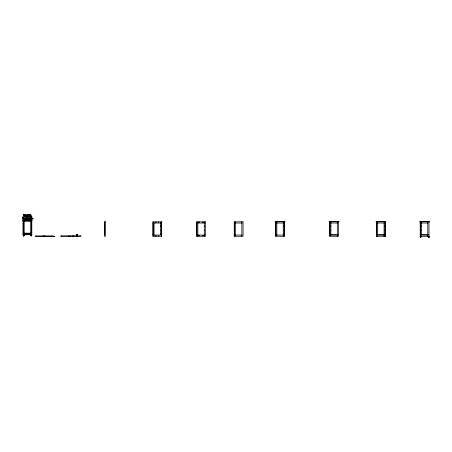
<?xml version="1.0" encoding="UTF-8"?>
<svg xmlns="http://www.w3.org/2000/svg" width="452" height="452" viewBox="0 0 452 452"><rect width="100%" height="100%" fill="white"/><g stroke="black" fill="none" stroke-linecap="round" stroke-linejoin="round"><path stroke-width="0.68" d="M23.911 234.95C23.289 234.458 23.498 235.893 23.984 234.978M23.86 235.43C24.38 235.057 22.894 234.413 23.866 235.356M30.222 218.474L30.448 217.836L30.674 218.474M31.482 235.43C31.894 234.13 29.939 235.972 31.533 234.95M31.487 235.356C31.832 234.481 30.561 236.125 31.425 235.311C30.99 234.628 31.617 234.904 30.968 235.622M77.179 234.938L76.574 234.899L77.185 234.899L77.026 235.921L77.134 235.023L76.682 235.023L77.094 235.26C76.902 234.763 76.67 235.486 77.151 235.023C75.258 235.537 78.303 234.543 76.512 234.927M77.128 235.3L77.128 235.3C76.896 235.023 76.755 235.051 77.032 235.193M420.857 236.645C420.371 236.232 421.111 237.684 420.496 236.707C419.857 236.899 421.801 236.492 420.236 236.588L420.174 221.83M428.897 236.633C428.338 236.046 428.677 237.356 428.728 237.385C428.174 235.916 428.869 237.159 428.988 236.577L428.999 221.83M428.869 237.057L428.349 237.142L428.338 236.701L428.869 236.701L428.869 237.057C429.231 236.232 427.841 236.893 428.875 236.611M23.843 234.95C22.775 235.532 24.34 234.469 23.86 235.283M23.329 218.367L31.052 218.339M30.42 215.593L30.589 215.124M31.465 235.108C31.295 234.961 30.99 234.989 31.482 235.283M76.942 235.057C76.315 234.814 77.004 235.741 76.733 235.272M420.829 236.921C420.027 237.893 420.213 235.995 420.835 236.995M428.349 237.21C428.242 237.503 429.417 235.927 428.4 236.938L428.304 236.577L428.869 236.91M428.343 236.91L428.807 236.599M420.716 237.594C419.88 236.656 421.151 236.43 420.727 237.272C420.823 238.283 420.603 235.718 420.303 237.068M23.346 235.616C24.577 235.56 22.837 234.678 23.77 234.978C24.001 235.526 23.651 234.283 23.363 235.419L23.363 235.023L23.843 235.215M23.442 235.837C23.459 236.204 23.566 234.012 23.843 235.69C23.063 233.136 23.86 237.628 23.47 235.424C23.713 235.791 23.724 234.746 23.832 235.351M31.465 235.215C31.29 234.927 31.086 234.78 31.442 235.452C31.29 235.899 30.561 234.882 31.482 235.074M76.654 235.334L76.75 235.209M420.829 236.712C420.32 237.486 420.202 236.43 420.716 237.492M420.705 236.645L420.253 236.588L420.835 236.628M428.75 236.639L428.88 236.984M31.369 235.108C31.454 235.096 30.855 234.774 31.454 235.351M77.043 235.068L77.111 235.407C76.959 233.989 76.648 237.232 76.783 235.057M420.795 236.916L420.326 236.712L420.32 237.289M428.841 236.938L428.728 236.616M23.843 235.074C23.724 235.221 23.826 234.65 23.334 235.283C23.854 233.831 23.679 237.119 23.724 235.639C23.397 234.554 23.476 235.046 23.826 235.277M31.295 235.153C31.504 233.831 30.589 237.266 31.431 235.108M31.403 235.707L31.425 235.209M420.411 237.475C420.614 237.469 420.077 236.351 420.75 237.04M428.473 236.888C428.417 236.469 429.304 237.549 428.423 237.356L428.321 236.633L428.473 237.328L428.79 237.311L428.682 236.639M31.284 234.989C30.922 235.464 31.278 234.599 31.222 235.108M76.659 235.368C76.62 234.458 76.942 236.684 76.704 235.402L76.648 235.046M428.507 236.735L428.654 236.78M23.815 235.153C24.109 234.983 22.758 235.006 23.809 235.108M31.171 235.153L31.143 234.983M31.081 235.645L30.928 235.006L31.081 235.972L31.165 235.108M31.092 235.447L31.442 235.074L31.465 235.69L31.035 235.729L31.052 235.074M428.485 237.368L428.762 236.921L428.304 236.605M23.741 235.916L23.459 235.899M420.411 236.899L420.716 236.882M428.767 237.419L428.485 237.419M23.634 235.153L23.323 235.012L23.351 235.498L23.397 234.955L23.713 235.153M23.453 235.119L23.651 235.012M420.818 237.215L420.422 237.413L420.388 237.068M420.716 237.023L420.388 237.3L420.75 236.791M428.389 236.871L428.338 236.984C428.377 236.916 428.869 237.238 428.462 236.82M30.42 218.005L30.781 218L30.77 217.497L30.425 217.565M31.51 217.333L31.589 217.333M428.846 237.125L428.869 236.701M23.736 235.345L23.453 235.385L23.741 235.243M30.956 235.43L30.956 235.074M31.357 235.345L31.363 235.243M76.75 235.882L77.072 235.712L76.733 235.882M76.642 235.639L77.015 235.712M161.059 230.367L160.477 230.367L161.144 230.35M197.586 235.673L198.168 235.673L197.626 235.633M204.541 222.435L203.999 222.469L204.502 222.395M204.502 235.633L203.959 235.673L204.53 235.741M77.111 234.927L76.574 234.927L77.168 234.927M76.738 234.933L76.97 234.921M420.609 236.791L420.275 236.588L420.705 236.616M428.812 236.837L428.852 237.317M76.704 235.385C76.778 235.113 76.857 235.91 77.026 235.272M420.727 237.289L420.439 237.181M428.423 237.023L428.485 237.334L428.745 236.95M25.058 215.48L27.504 215.225L27.566 215.954L25.058 215.954L25.058 215.48L24.657 215.48M31.081 235.899L31.363 235.854M428.767 237.136L428.423 237.063L428.767 237.243M428.756 236.78L428.756 237.543M158.545 222.198L158.612 222.746L158.629 222.068M199.196 222.164L199.196 222.746L199.213 222.079M199.157 235.441L199.196 235.984L199.157 235.407M30.222 215.389L30.911 215.028M23.334 235.43L23.385 235.006L23.385 235.69M31.092 235.741L31.374 235.791M23.753 235.39L23.436 235.656L23.753 235.656M77.1 235.594L76.637 235.532M77.049 235.492L76.704 235.611M428.485 237.17L428.767 237.102L428.445 237.17M29.849 216.655L29.849 214.875L24.758 214.875M202.931 235.407L202.931 235.984L202.903 235.317M23.374 235.452L23.363 235.068L23.363 235.419M420.75 237.379L420.439 237.379M76.761 235.69L77.139 235.56M202.948 222.079L202.931 222.746L202.92 222.079M31.035 235.396L31.002 235.243M197.733 222.367L198.168 222.435L197.733 222.497M204.564 226.062L204.276 226.136L204.564 226.209M204.564 230.288L204.276 230.367L204.564 230.441M330.598 222.384L330.892 222.311L330.598 222.231M283.562 226.062L283.274 226.136L283.562 226.209M204.564 234.119L204.276 234.192L204.564 234.266M330.598 226.209L330.892 226.136L330.598 226.062M283.562 230.288L283.274 230.367L283.562 230.441M421.083 222.384L421.377 222.311L421.083 222.231M384.386 226.062L384.098 226.136L384.386 226.209M330.598 230.441L330.892 230.367L330.598 230.288M283.562 234.119L283.274 234.192L283.562 234.266M421.083 226.209L421.377 226.136L421.083 226.062M384.386 230.288L384.098 230.367L384.386 230.441M330.598 234.266L330.892 234.192L330.598 234.119M421.083 230.441L421.377 230.367L421.083 230.288M384.386 234.119L384.098 234.192L384.386 234.266M421.083 234.266L421.377 234.192L421.083 234.119M23.803 214.389L24.306 214.389M30.199 214.389L30.696 214.389M23.803 214.587L24.306 214.587M30.696 214.587L30.199 214.587L30.273 219.593L30.674 219.542L30.674 214.587M23.368 215.028L31.131 215.028M28.945 215.175L28.092 215.158L28.092 216.531L28.945 216.531L28.945 215.158M27.566 215.48L28.945 215.48M28.244 215.83L27.787 215.915L27.764 217.231A0.65 0.65 0 0 1 26.736 217.231L26.713 216.282L25.058 216.333M28.792 215.83L29.42 215.915L29.448 216.649C29.25 214.841 27.318 217.028 26.713 216.655M24.657 215.932L23.453 215.932L24.481 216.129M29.849 215.932L31.052 215.932M30.024 216.129L31.052 216.129M30.222 216.418L30.674 216.418M31.052 217.135C28.617 217.932 25.312 217.604 22.803 217.135L22.803 218.638L23.854 218.525M30.222 217.22L30.674 217.22M30.346 217.474L30.024 218L30.397 217.971M30.222 217.57L30.674 217.621M30.199 218.565L31.075 218.565L31.052 217.045M31.883 218.587L32.386 218.587M23.809 218.949L24.679 218.949M29.821 218.949L30.691 218.949M23.137 219.203L24.679 219.203M29.821 219.203L31.363 219.203M24.679 219.604L29.821 219.604M31.363 219.553L30.973 219.203M29.821 219.802L24.645 219.904L24.679 218.853L29.821 218.853L29.821 219.904M24.295 221.407L31.228 221.407M153.155 223.034L161.375 223.034M197.948 223.034L204.875 223.034M235.215 223.034L242.069 223.034M276.635 223.034L283.489 223.034M330.672 223.034L337.525 223.034M377.46 223.034L384.313 223.034M421.157 223.034L428.01 223.034M23.99 233.142L30.843 233.142M23.99 233.447L31.228 233.447M23.001 234.65L24.205 234.65M24.295 234.65L31.826 234.65M104.389 234.667L104.689 234.667L104.689 221.83M152.855 234.667L153.155 234.667L153.155 221.83M161.375 234.667L160.477 234.667L160.477 222.508M196.654 234.667L197.857 234.667M234.232 234.667L235.435 234.667M275.647 234.667L276.85 234.667M284.172 234.667L284.477 234.667M329.988 234.667L330.892 234.667M338.209 234.667L338.514 234.667M376.476 234.667L377.68 234.667M384.997 234.667L385.302 234.667M420.174 234.667L421.377 234.667M428.699 234.667L428.999 234.667M24.295 234.701L31.228 234.701M329.988 234.769L337.525 234.769M376.776 234.769L384.313 234.769M420.473 234.769L428.01 234.769M161.375 235.068L153.155 235.068L153.155 236.277M196.953 235.068L204.875 235.068M234.531 235.068L242.069 235.068M275.952 235.068L283.489 235.068M329.988 235.068L337.525 235.068M376.776 235.068L384.313 235.068M420.473 235.068L428.01 235.068M23.346 235.537L23.849 235.532M30.968 235.543L31.47 235.543M376.476 236.283L385.302 236.277M420.174 236.283L428.999 236.277M376.476 221.83L376.476 236.588L377.68 236.577L377.68 236.277M421.377 236.577L420.174 236.577L421.377 236.588L421.377 236.277M376.476 236.588L377.68 236.588M428.208 236.605L429.004 236.605L427.795 236.577L427.795 221.83M420.315 237.21L420.818 237.187M31.51 218.678L31.883 218.678L31.883 215.971M428.366 237.125L428.343 236.701L428.349 237.057M421.377 221.83L421.377 234.899M420.473 221.83L420.473 236.277M385.302 221.83L385.302 236.577L384.098 236.577L384.098 221.83M384.997 221.83L384.997 236.277M377.68 221.83L377.68 234.899M376.776 221.83L376.776 236.277M338.514 221.83L338.514 236.277L329.689 236.277L329.689 221.83M337.311 221.83L337.311 236.277M330.892 221.83L330.892 234.899M329.988 221.83L329.988 236.277M284.477 221.83L284.477 236.277L275.647 236.277L275.647 221.83M284.172 221.83L284.172 236.277M283.274 221.83L283.274 236.277M276.85 221.83L276.85 235.588M275.952 221.83L275.952 236.277M241.854 221.83L241.854 236.277M235.435 221.83L235.435 235.588M234.531 221.83L234.531 236.277M204.276 221.83L204.276 236.277M197.857 221.83L197.857 235.588M197.253 235.068L197.253 236.277M196.953 221.83L196.953 236.277M161.375 221.83L161.375 236.277M154.059 222.52L154.059 235.588M73.845 235.938L73.845 236.238M73.716 235.921L73.716 236.226M70.557 235.921L70.557 236.226M69.15 235.921L69.15 236.226M68.551 235.921L68.551 236.226M60.924 235.921L60.924 236.226M53.918 236.277L53.918 236.577L54.816 236.577L54.816 236.277L35.561 236.277L35.561 235.972L45.189 235.972L45.189 236.277M53.794 236.277L53.794 236.577L52.89 236.577L52.89 236.277M53.534 236.277L53.534 235.972L45.307 235.972L45.307 236.277M52.771 236.277L52.771 236.577L50.895 236.577L50.895 236.277M51.867 236.277L51.867 236.577M51.794 236.277L51.794 236.577M50.794 236.277L50.794 236.577L49.59 236.577L49.59 236.277M49.466 236.277L49.466 236.577L46.991 236.577L46.991 236.277M48.194 236.277L48.262 236.577M46.889 236.277L46.889 236.577L45.686 236.577L45.686 236.277M44.488 235.972L44.488 236.277M43.985 235.972L43.985 236.277M43.285 235.972L43.285 236.277M43.183 235.972L43.183 236.277M35.764 235.972L35.764 236.277M33.386 218.339L33.386 218.836M32.137 218.339L32.137 218.836M32.007 218.389L32.007 218.791M31.934 218.389L31.934 218.791M31.826 220.203L31.826 234.95L30.623 234.95L30.623 220.203M31.527 220.203L31.527 234.65M31.51 215.971L31.51 218.791M31.278 217.045L31.278 218.649M31.278 219.203L31.278 219.904M30.849 219.203L30.849 219.553M30.188 215.028L30.188 216.129M25.058 216.282L24.657 216.655L24.657 214.875M24.306 214.926L24.312 216.129M24.205 220.203L24.205 234.95L23.001 234.95L23.001 220.203M23.916 215.124L23.589 215.028M23.657 219.203L23.657 219.553M23.532 219.203L23.532 219.553M23.329 217.005L23.38 218.463M23.227 219.203L23.227 219.904M23.301 220.203L23.301 234.65M23.176 217.005L23.176 218.463M22.899 217.084L22.899 218.389M22.6 216.932L22.6 218.638M428.829 236.701L428.829 237.08L428.835 236.701M155.855 222.311L155.917 222.746L155.855 222.311M155.855 235.548L155.917 235.984L155.855 235.548M158.545 235.548L158.612 235.984L158.545 235.548M161.019 226.096L160.477 226.136L161.036 226.062M161.019 234.159L160.477 234.192L161.019 234.159M31.606 216.429L31.51 216.451A3.938 3.938 0 0 0 31.51 218.214L31.606 218.237A4.13 4.13 0 0 1 31.606 216.429M28.792 215.706L28.244 215.892L28.792 215.706M32.228 219.904L22.6 219.904L22.6 220.203L32.228 220.203L32.228 219.904M284.879 221.531L275.245 221.531L275.245 221.83L284.879 221.83L284.879 221.531M338.915 221.531L329.288 221.531L329.288 221.83L338.915 221.83L338.915 221.531M385.703 221.531L376.075 221.531L376.075 221.83L385.703 221.83L385.703 221.531M429.4 221.531L419.772 221.531L419.772 221.83L429.4 221.83L429.4 221.531M105.593 221.83L104.389 221.83L104.389 236.277L105.593 236.277L105.593 221.83M161.68 221.83L152.855 221.83L152.855 236.277L161.68 236.277L161.68 221.83M205.479 221.83L196.654 221.83L196.654 236.277L205.479 236.277L205.479 221.83M243.057 221.83L234.232 221.83L234.232 236.277L243.057 236.277L243.057 221.83M80.902 235.921L60.879 235.921L60.879 236.226L80.902 236.226L80.902 235.921M72.682 236.226L72.682 235.921L72.642 236.238"/></g></svg>
